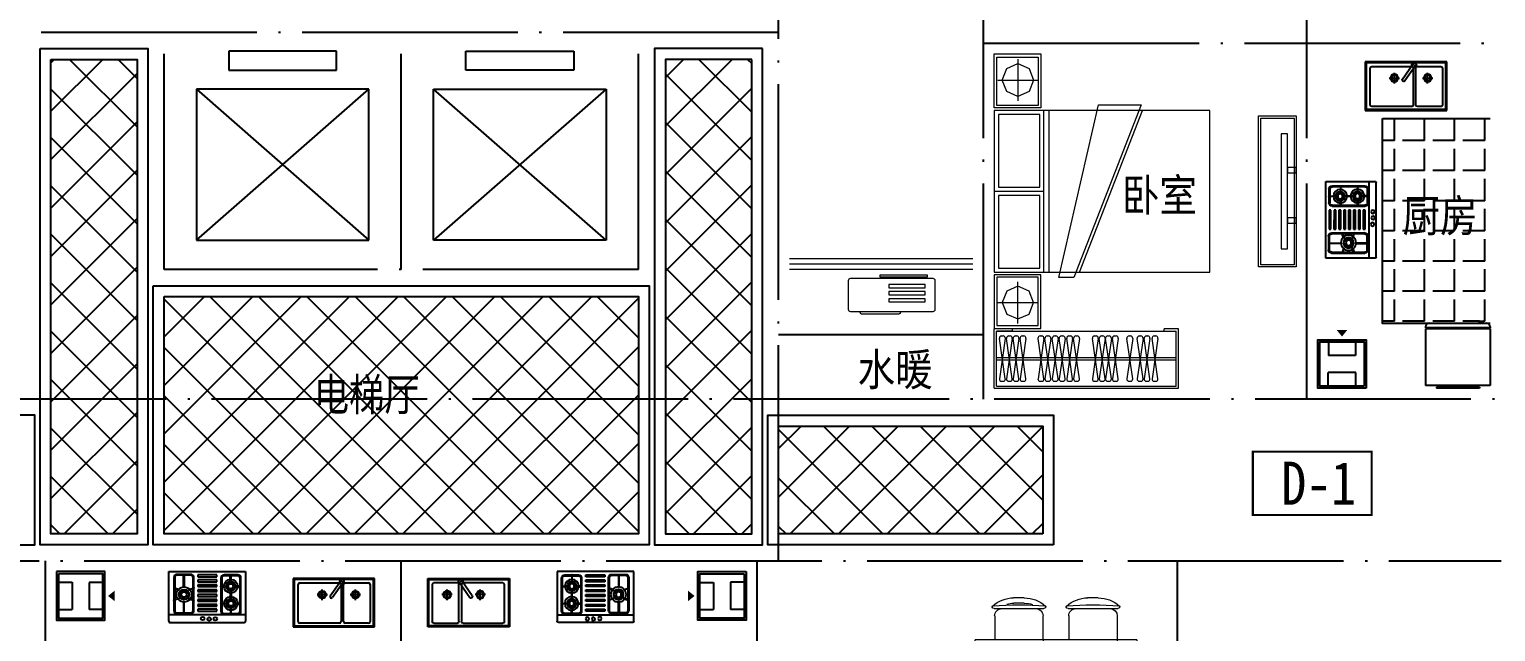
# Model space of a CAD drawing. Extents: x 534658 to 605938, y 555793 to 606193.
# Drawn here: x 563358 to 576958, y 581012 to 586596 of the extents above; entities that cross this region are included whole.
import ezdxf
from ezdxf.enums import TextEntityAlignment as Align

# ---------------------------------------------------------------- set-up
doc = ezdxf.new("R2010")
doc.units = 0
doc.header["$LTSCALE"] = 1000
doc.header["$MEASUREMENT"] = 0
doc.linetypes.add('DASH', pattern=[0.35, 0.25, -0.1])
doc.linetypes.add('DOTE', pattern=[2.42, 2, -0.2, 0.02, -0.2])
for name, color, linetype in [('0_厨卫', 154, 'Continuous'), ('0_铺地填充', 251, 'Continuous'), ('DOTE', 1, 'Continuous'), ('PUB_TEXT', 7, 'Continuous'), ('STAIR', 2, 'Continuous')]:
    doc.layers.add(name, color=color, linetype=linetype)
for name, color, linetype, lineweight in [('0_家具', 31, 'Continuous', 9), ('0_栏杆', 163, 'Continuous', 5), ('0_看线', 180, 'Continuous', 9), ('0_空调', 31, 'Continuous', 9)]:
    doc.layers.add(name, color=color, linetype=linetype, lineweight=lineweight)
doc.styles.add('黑体', font='SIMHEI.TTF', dxfattribs={"width": 0.8})
pattern_1 = [(45, (-702331, 440684.17), (-224.5064, 224.5064), []), (135, (-702331, 440684.17), (-224.5064, -224.5064), [])]

# ---------------------------------------------------------------- blocks, each defined once
blk = doc.blocks.new('A$C31C75FCC')
at = {"layer": '0_厨卫'}
for p, q in [((162, 500), (289, 500)), ((289, 250), (289, 500)), ((445, 248), (445, 502)), ((572, 502), (445, 502)), ((162, 250), (289, 250)), ((572, 248), (445, 248))]:
    blk.add_line(p, q, dxfattribs=at)
for points in [[(592, 150), (592, 600), (142, 600), (142, 150)], [(592, 150), (592, 600), (142, 600), (142, 150)], [(572, 170), (572, 580), (162, 580), (162, 170)], [(572, 170), (572, 580), (162, 580), (162, 170)]]:
    blk.add_lwpolyline(points, close=True, dxfattribs=at)
blk.add_lwpolyline([(50, 375, 100, 0, 0), (112, 375, 0, 0, 0)], format="xyseb", dxfattribs=at)
blk.add_lwpolyline([(50, 375, 100, 0, 0), (112, 375, 0, 0, 0)], format="xyseb", dxfattribs=at)
blk = doc.blocks.new('A$C297C7F09')
at = {"layer": '0_厨卫'}
for p, q in [((0, 0), (0, 712)), ((0, 712), (460, 712)), ((401, 712), (401, 0)), ((470, 10), (470, 702)), ((28, 571), (28, 576)), ((28, 576), (103, 576)), ((103, 571), (28, 571)), ((30, 640), (30, 514)), ((38, 640), (38, 514)), ((366, 670), (60, 670)), ((366, 662), (60, 662)), ((103, 576), (103, 571)), ((136, 670), (136, 610)), ((141, 670), (136, 670)), ((136, 610), (141, 610)), ((141, 610), (141, 670)), ((167, 573), (167, 578)), ((167, 578), (262, 578)), ((262, 573), (167, 573)), ((262, 578), (262, 573)), ((294, 670), (294, 610)), ((299, 670), (294, 670)), ((294, 610), (299, 610)), ((299, 610), (299, 670)), ((398, 579), (325, 579)), ((325, 579), (325, 574)), ((325, 574), (398, 574)), ((388, 514), (388, 640)), ((396, 514), (396, 640)), ((398, 574), (398, 579)), ((31, 445), (31, 269)), ((48, 445), (31, 445)), ((48, 269), (48, 445)), ((60, 492), (366, 492)), ((60, 484), (366, 484)), ((77, 445), (77, 269)), ((93, 445), (77, 445)), ((93, 269), (93, 445)), ((122, 445), (122, 269)), ((139, 445), (122, 445)), ((136, 484), (136, 544)), ((136, 544), (141, 544)), ((141, 484), (136, 484)), ((139, 269), (139, 445)), ((141, 544), (141, 484)), ((167, 445), (167, 269)), ((184, 445), (167, 445)), ((184, 269), (184, 445)), ((213, 445), (213, 269)), ((229, 445), (213, 445)), ((229, 269), (229, 445)), ((258, 445), (258, 269)), ((275, 445), (258, 445)), ((275, 269), (275, 445)), ((294, 484), (294, 544)), ((294, 544), (299, 544)), ((299, 484), (294, 484)), ((299, 544), (299, 484)), ((303, 445), (303, 269)), ((320, 445), (303, 445)), ((320, 269), (320, 445)), ((349, 445), (349, 269)), ((365, 445), (349, 445)), ((365, 269), (365, 445)), ((25, 204), (25, 78)), ((28, 137), (28, 142)), ((28, 142), (145, 142)), ((145, 137), (28, 137)), ((31, 269), (48, 269)), ((33, 204), (33, 78)), ((361, 234), (55, 234)), ((361, 226), (55, 226)), ((77, 269), (93, 269)), ((122, 269), (139, 269)), ((145, 142), (145, 137)), ((151, 234), (156, 235)), ((167, 185), (151, 234)), ((156, 235), (172, 186)), ((167, 269), (184, 269)), ((172, 186), (167, 185)), ((213, 269), (229, 269)), ((261, 235), (245, 186)), ((245, 186), (250, 185)), ((250, 185), (266, 234)), ((258, 269), (275, 269)), ((266, 234), (261, 235)), ((389, 142), (271, 142)), ((271, 142), (271, 137)), ((271, 137), (389, 137)), ((303, 269), (320, 269)), ((349, 269), (365, 269)), ((383, 78), (383, 204)), ((389, 137), (389, 142)), ((391, 78), (391, 204)), ((460, 0), (0, 0)), ((55, 56), (361, 56)), ((55, 48), (361, 48)), ((167, 97), (151, 48)), ((151, 48), (156, 47)), ((156, 47), (172, 96)), ((172, 96), (167, 97)), ((245, 96), (250, 97)), ((261, 47), (245, 96)), ((250, 97), (266, 48)), ((266, 48), (261, 47))]:
    blk.add_line(p, q, dxfattribs=at)
for centre, radius in [((135, 575), 63.7), ((135, 575), 43), ((135, 575), 38), ((135, 575), 23), ((295, 577), 63.7), ((295, 577), 43), ((295, 577), 38), ((295, 577), 23), ((437, 432), 16.2), ((434, 315), 16.2), ((439, 375), 16.2), ((212, 142), 70.1), ((212, 142), 47.3), ((212, 142), 41.8), ((212, 142), 25.3)]:
    blk.add_circle(centre, radius, dxfattribs=at)
for centre, radius, start, end in [((460, 702), 10, 359.961, 90), ((60, 640), 30, 90, 180), ((60, 640), 22, 90, 180), ((366, 640), 30, 0, 90), ((366, 640), 22, 0, 90), ((60, 514), 30, 180, 270), ((60, 514), 22, 180, 270), ((366, 514), 30, 270, 0), ((366, 514), 22, 270, 0), ((55, 204), 30, 90, 180), ((55, 204), 22, 90, 180), ((361, 204), 30, 0, 90), ((361, 204), 22, 0, 90), ((55, 78), 30, 180, 270), ((55, 78), 22, 180, 270), ((361, 78), 30, 270, 0), ((361, 78), 22, 270, 0), ((460, 10), 10, 270, 359.961)]:
    blk.add_arc(centre, radius, start, end, dxfattribs=at)
blk = doc.blocks.new('A$C7FE36145')
at = {"layer": '0_厨卫'}
for p, q in [((0, 450), (0, 0)), ((757, 450), (0, 450)), ((10, 440), (10, 10)), ((747, 440), (10, 440)), ((62, 408), (431, 408)), ((345, 288), (442, 427)), ((464, 411), (367, 273)), ((442, 427), (464, 411)), ((484, 408), (701, 408)), ((747, 10), (747, 440)), ((757, 0), (757, 450)), ((47, 50), (47, 393)), ((223, 300), (319, 300)), ((271, 248), (271, 348)), ((446, 393), (446, 50)), ((469, 50), (469, 393)), ((531, 300), (627, 300)), ((579, 248), (579, 348)), ((716, 393), (716, 50)), ((10, 10), (747, 10)), ((431, 35), (62, 35)), ((701, 35), (484, 35)), ((0, 0), (757, 0))]:
    blk.add_line(p, q, dxfattribs=at)
for centre, radius in [((271, 300), 36.1), ((271, 300), 27.1), ((579, 300), 36.1), ((579, 300), 27.1)]:
    blk.add_circle(centre, radius, dxfattribs=at)
for centre, radius, start, end in [((62, 393), 15, 90, 180), ((453, 419), 21.7, 272.6647, 197.3932), ((431, 393), 15, 360, 90), ((484, 393), 15, 90, 180), ((701, 393), 15, 360, 90), ((356, 281), 13.3, 145.029, 325.029), ((62, 50), 15, 180, 270), ((431, 50), 15, 270, 360), ((484, 50), 15, 180, 270), ((701, 50), 15, 270, 360)]:
    blk.add_arc(centre, radius, start, end, dxfattribs=at)
blk = doc.blocks.new('A$C1BE601A8')
for p, q in [((0, 0), (0, 450)), ((0, 450), (757, 450)), ((10, 10), (10, 440)), ((10, 440), (747, 440)), ((273, 408), (56, 408)), ((315, 427), (293, 411)), ((293, 411), (390, 273)), ((412, 288), (315, 427)), ((695, 408), (326, 408)), ((747, 440), (747, 10)), ((757, 450), (757, 0)), ((41, 393), (41, 50)), ((226, 300), (130, 300)), ((178, 248), (178, 348)), ((288, 50), (288, 393)), ((311, 393), (311, 50)), ((534, 300), (438, 300)), ((486, 248), (486, 348)), ((710, 50), (710, 393)), ((757, 0), (0, 0)), ((747, 10), (10, 10)), ((56, 35), (273, 35)), ((326, 35), (695, 35))]:
    blk.add_line(p, q)
for centre, radius in [((178, 300), 36.1), ((178, 300), 27.1), ((486, 300), 36.1), ((486, 300), 27.1)]:
    blk.add_circle(centre, radius)
for centre, radius, start, end in [((56, 393), 15, 90, 180), ((273, 393), 15, 0, 90), ((304, 419), 21.7, 342.6068, 267.3353), ((326, 393), 15, 90, 180), ((695, 393), 15, 0, 90), ((401, 281), 13.3, 214.971, 34.971), ((56, 50), 15, 180, 270), ((273, 50), 15, 270, 0), ((326, 50), 15, 180, 270), ((695, 50), 15, 270, 0)]:
    blk.add_arc(centre, radius, start, end)
blk = doc.blocks.new('ddfdf')
at = {"layer": '0_厨卫'}
for p, q in [((15801, -30110), (15801, -30822)), ((16260, -30111), (15801, -30110)), ((16270, -30121), (16270, -30812)), ((15801, -30822), (16260, -30822))]:
    blk.add_line(p, q, dxfattribs=at)
at = {"layer": '0_厨卫', "color": 251}
for p, q in [((15826, -30314), (15826, -30189)), ((15834, -30314), (15834, -30189)), ((15856, -30159), (16163, -30159)), ((15856, -30167), (16163, -30167)), ((15952, -30159), (15957, -30157)), ((15968, -30208), (15952, -30159)), ((15957, -30157), (15973, -30206)), ((16062, -30157), (16046, -30206)), ((16051, -30208), (16067, -30159)), ((16067, -30159), (16062, -30157)), ((16185, -30189), (16185, -30315)), ((16193, -30189), (16193, -30315)), ((16201, -30822), (16202, -30111)), ((15829, -30248), (15829, -30252)), ((15947, -30248), (15829, -30248)), ((15829, -30252), (15947, -30252)), ((15947, -30252), (15947, -30248)), ((15968, -30295), (15952, -30344)), ((15957, -30346), (15973, -30297)), ((15973, -30206), (15968, -30208)), ((15973, -30297), (15968, -30295)), ((16046, -30206), (16051, -30208)), ((16046, -30297), (16051, -30295)), ((16062, -30346), (16046, -30297)), ((16051, -30295), (16067, -30344)), ((16072, -30252), (16072, -30248)), ((16072, -30248), (16190, -30248)), ((16190, -30253), (16072, -30252)), ((16190, -30248), (16190, -30253)), ((15832, -30556), (15832, -30379)), ((15832, -30379), (15849, -30379)), ((15849, -30379), (15849, -30556)), ((16163, -30337), (15856, -30336)), ((16163, -30345), (15856, -30344)), ((15878, -30556), (15878, -30380)), ((15878, -30380), (15894, -30380)), ((15894, -30380), (15894, -30556)), ((15923, -30556), (15923, -30380)), ((15923, -30380), (15940, -30380)), ((15940, -30380), (15940, -30556)), ((15952, -30344), (15957, -30346)), ((15968, -30556), (15968, -30380)), ((15968, -30380), (15985, -30380)), ((15985, -30380), (15985, -30556)), ((16014, -30556), (16014, -30380)), ((16014, -30380), (16030, -30380)), ((16030, -30380), (16030, -30556)), ((16059, -30556), (16059, -30380)), ((16059, -30380), (16076, -30380)), ((16067, -30344), (16062, -30346)), ((16076, -30380), (16076, -30556)), ((16104, -30556), (16104, -30380)), ((16104, -30380), (16121, -30380)), ((16121, -30380), (16121, -30556)), ((16150, -30556), (16150, -30380)), ((16150, -30380), (16166, -30380)), ((16166, -30380), (16166, -30556)), ((15849, -30556), (15832, -30556)), ((15861, -30594), (16167, -30595)), ((15894, -30556), (15878, -30556)), ((15940, -30556), (15923, -30556)), ((15937, -30595), (15937, -30654)), ((15942, -30595), (15937, -30595)), ((15942, -30654), (15942, -30595)), ((15985, -30556), (15968, -30556)), ((16030, -30556), (16014, -30556)), ((16076, -30556), (16059, -30556)), ((16095, -30595), (16095, -30654)), ((16099, -30595), (16095, -30595)), ((16099, -30654), (16099, -30595)), ((16121, -30556), (16104, -30556)), ((16166, -30556), (16150, -30556)), ((15829, -30682), (15829, -30686)), ((15904, -30682), (15829, -30682)), ((15829, -30686), (15904, -30686)), ((15831, -30750), (15831, -30624)), ((15839, -30750), (15839, -30624)), ((15861, -30602), (16167, -30603)), ((15904, -30686), (15904, -30682)), ((15937, -30654), (15942, -30654)), ((15937, -30780), (15937, -30720)), ((15937, -30720), (15942, -30720)), ((15942, -30720), (15942, -30780)), ((15968, -30684), (15968, -30688)), ((16063, -30684), (15968, -30684)), ((15968, -30688), (16063, -30688)), ((16063, -30688), (16063, -30684)), ((16095, -30654), (16099, -30654)), ((16095, -30780), (16095, -30720)), ((16095, -30720), (16099, -30720)), ((16099, -30720), (16099, -30780)), ((16126, -30690), (16126, -30685)), ((16126, -30685), (16199, -30685)), ((16199, -30690), (16126, -30690)), ((16189, -30625), (16189, -30750)), ((16197, -30625), (16197, -30750)), ((16199, -30685), (16199, -30690)), ((16167, -30772), (15861, -30772)), ((16167, -30780), (15861, -30780)), ((15942, -30780), (15937, -30780)), ((16099, -30780), (16095, -30780))]:
    blk.add_line(p, q, dxfattribs=at)
for centre, radius in [((16013, -30253), 70.1), ((16013, -30253), 47.3), ((16013, -30253), 41.8), ((16013, -30253), 25.3), ((16235, -30426), 16.2), ((16238, -30542), 16.2), ((16240, -30485), 16.2), ((15936, -30685), 63.7), ((15936, -30685), 43), ((15936, -30685), 38), ((15936, -30685), 23), ((16096, -30687), 63.7), ((16096, -30687), 43), ((16096, -30687), 38), ((16096, -30687), 23)]:
    blk.add_circle(centre, radius, dxfattribs=at)
for centre, radius, start, end in [((15856, -30189), 30, 89.961, 179.961), ((15856, -30189), 22, 89.961, 179.961), ((16163, -30189), 30, 359.961, 89.961), ((16163, -30189), 22, 359.961, 89.961), ((15856, -30314), 30, 179.961, 269.961), ((15856, -30314), 22, 179.961, 269.961), ((16163, -30315), 30, 269.961, 359.961), ((16163, -30315), 22, 269.961, 359.961), ((15861, -30624), 30, 89.961, 179.961), ((16167, -30625), 30, 359.961, 89.961), ((15861, -30624), 22, 89.961, 179.961), ((16167, -30625), 22, 359.961, 89.961), ((15861, -30750), 30, 179.961, 269.961), ((15861, -30750), 22, 179.961, 269.961), ((16167, -30750), 30, 269.961, 359.961), ((16167, -30750), 22, 269.961, 359.961)]:
    blk.add_arc(centre, radius, start, end, dxfattribs=at)
at = {"layer": '0_厨卫'}
for centre, start, end in [((16260, -30121), 0, 89.961), ((16260, -30812), 269.961, 0)]:
    blk.add_arc(centre, 10, start, end, dxfattribs=at)
blk = doc.blocks.new('A$C2C511B21')
at = {"layer": '0_厨卫'}
for p, q in [((0, 649), (0, 685)), ((22, 685), (0, 685)), ((22, 718), (22, 182)), ((53, 750), (62, 750)), ((62, 750), (62, 150)), ((62, 744), (72, 744)), ((72, 750), (597, 750)), ((72, 750), (72, 150)), ((597, 750), (597, 150)), ((22, 649), (0, 649)), ((613, 650), (613, 252)), ((613, 650), (623, 650)), ((623, 650), (623, 252)), ((53, 150), (62, 150)), ((62, 156), (72, 156)), ((72, 150), (597, 150)), ((613, 252), (623, 252))]:
    blk.add_line(p, q, dxfattribs=at)
for centre, start, end in [((53, 718), 90, 180), ((53, 182), 180, 270)]:
    blk.add_arc(centre, 31.5, start, end, dxfattribs=at)
blk = doc.blocks.new('2362663456')
at = {"layer": '0_家具'}
for p, q in [((-549119, -221794), (-549222, -221839)), ((-549119, -221753), (-549119, -222138)), ((-549015, -221839), (-549119, -221794)), ((-548932, -221946), (-549305, -221946)), ((-549222, -221839), (-549265, -221946)), ((-549265, -221946), (-549222, -222053)), ((-548972, -221946), (-549015, -221839)), ((-549015, -222053), (-548972, -221946)), ((-549222, -222053), (-549119, -222097)), ((-549119, -222097), (-549015, -222053)), ((-549868, -222176), (-550261, -222176)), ((-550261, -222176), (-549639, -223778)), ((-549499, -223778), (-549868, -222176)), ((-550900, -222227), (-548900, -222227)), ((-550900, -223727), (-550900, -222227)), ((-549690, -223727), (-550274, -222227)), ((-549410, -223727), (-549410, -222227)), ((-549360, -223727), (-549360, -222227)), ((-549321, -222265), (-548938, -222265)), ((-549321, -222939), (-549321, -222265)), ((-548938, -222265), (-548938, -222939)), ((-548900, -222227), (-548900, -223727)), ((-548900, -222977), (-549360, -222977)), ((-548938, -222939), (-549321, -222939)), ((-549321, -223015), (-548938, -223015)), ((-549321, -223689), (-549321, -223015)), ((-548938, -223015), (-548938, -223689)), ((-548938, -223689), (-549321, -223689)), ((-548900, -223727), (-550900, -223727)), ((-549639, -223778), (-549499, -223778)), ((-549119, -224202), (-549119, -223816)), ((-549265, -224009), (-549222, -223902)), ((-549222, -223902), (-549119, -223858)), ((-549119, -223858), (-549015, -223902)), ((-549015, -223902), (-548972, -224009)), ((-548932, -224009), (-549305, -224009)), ((-549222, -224116), (-549265, -224009)), ((-549119, -224160), (-549222, -224116)), ((-549015, -224116), (-549119, -224160)), ((-548972, -224009), (-549015, -224116))]:
    blk.add_line(p, q, dxfattribs=at)
for points in [[(-549306, -222204), (-548900, -222204), (-548900, -221704), (-549332, -221704), (-549332, -222204)], [(-549306, -223751), (-548900, -223751), (-548900, -224251), (-549332, -224251), (-549332, -223751)]]:
    blk.add_lwpolyline(points, close=True, dxfattribs=at)
at = {"layer": '0_家具', "color": 8}
for points in [[(-549306, -222181), (-548924, -222181), (-548924, -221734), (-549306, -221734)], [(-549306, -223774), (-548924, -223774), (-548924, -224221), (-549306, -224221)]]:
    blk.add_lwpolyline(points, close=True, dxfattribs=at)
blk = doc.blocks.new('ytjhgkj')
at = {"layer": '0_家具', "ltscale": 0.5}
blk.add_lwpolyline([(34949, 26116), (34599, 26116), (34599, 27516), (34949, 27516)], close=True, dxfattribs=at)
at = {"layer": '0_家具', "color": 251, "ltscale": 40}
for points in [[(34929, 26136), (34619, 26136), (34619, 27496), (34929, 27496)], [(34739, 27349), (34681, 27349), (34681, 26283), (34739, 26283)], [(34681, 27110), (34599, 27110), (34599, 27062), (34681, 27062)], [(34681, 26644), (34599, 26644), (34599, 26596), (34681, 26596)]]:
    blk.add_lwpolyline(points, close=True, dxfattribs=at)
blk = doc.blocks.new('A$C0FD84BE6')
at = {"layer": '0_空调', "color": 8}
for p, q in [((320, 10), (320, 20)), ((693, 20), (693, 10)), ((683, 0), (330, 0))]:
    blk.add_line(p, q, dxfattribs=at)
at = {"layer": '0_空调'}
blk.add_lwpolyline([(20, 20), (780, 20, 0.414214), (800, 40), (800, 310, 0.414214), (780, 330), (20, 330, 0.414214), (0, 310), (0, 40, 0.414214)], format="xyb", close=True, dxfattribs=at)
at = {"layer": '0_空调', "color": 8}
for points in [[(69, 359), (509, 359), (509, 344), (69, 344)], [(90, 272), (426, 272), (426, 243), (90, 243)], [(90, 206), (426, 206), (426, 177), (90, 177)], [(90, 140), (426, 140), (426, 111), (90, 111)]]:
    blk.add_lwpolyline(points, close=True, dxfattribs=at)
for centre, start, end in [((330, 10), 180, 270), ((683, 10), 270, 0)]:
    blk.add_arc(centre, 10, start, end, dxfattribs=at)
blk = doc.blocks.new('z03.')
at = {"layer": '0_家具'}
for p, q in [((375, 0), (-375, 0)), ((-375, -1500), (-375, 0)), ((375, 0), (375, -1500)), ((-661, -177), (-661, -637)), ((-375, -182), (-594, -182)), ((596, -182), (371, -182)), ((663, -637), (663, -177)), ((-761, -357), (-761, -456)), ((763, -357), (763, -456)), ((-594, -632), (-375, -632)), ((596, -632), (375, -632)), ((-661, -863), (-661, -1323)), ((-375, -868), (-594, -868)), ((375, -868), (596, -868)), ((663, -1323), (663, -863)), ((-761, -1044), (-761, -1143)), ((713, -1044), (713, -1142)), ((763, -1044), (763, -1143)), ((-594, -1318), (-375, -1318)), ((596, -1318), (375, -1318)), ((-375, -1500), (375, -1500))]:
    blk.add_line(p, q, dxfattribs=at)
at = {"layer": '0_家具', "color": 8, "linetype": 'DASH', "ltscale": 0.1}
for p, q in [((-325, -1450), (-325, -50)), ((-325, -50), (325, -50)), ((325, -50), (325, -1450)), ((-301, -249), (-301, -564)), ((303, -564), (303, -249)), ((-301, -936), (-301, -1251)), ((303, -1251), (303, -936)), ((325, -1450), (-325, -1450))]:
    blk.add_line(p, q, dxfattribs=at)
at = {"layer": '0_家具'}
for centre, radius, start, end in [((-471, -357), 290, 137.5083, 180), ((2017, -407), 2713, 174.8023, 185.1977), ((-677, -168), 10.4, 69.0951, 137.5083), ((-680, -176), 19.1, 358.2349, 69.0951), ((-594, -249), 67.5, 90, 180), ((596, -249), 67.5, 0, 90), ((683, -176), 19.1, 110.9049, 181.7651), ((680, -168), 10.4, 42.4917, 110.9049), ((473, -357), 290, 0, 42.4917), ((-2014, -407), 2713, 354.8023, 5.1977), ((-446, -446), 316, 181.7651, 220.7265), ((448, -446), 316, 319.2735, 358.2349), ((-677, -646), 10, 220.7265, 292.67), ((-681, -637), 20, 292.67, 0), ((-594, -564), 67.5, 180, 270), ((596, -564), 67.5, 270, 0), ((683, -637), 20, 180, 247.33), ((680, -646), 10, 247.33, 319.2735), ((-471, -1044), 290, 137.5083, 180), ((2017, -1093), 2713, 174.8023, 185.1977), ((-677, -855), 10.4, 69.0951, 137.5083), ((-680, -863), 19.1, 358.2349, 69.0951), ((-594, -936), 67.5, 90, 180), ((596, -936), 67.5, 0, 90), ((683, -863), 19.1, 110.9049, 181.7651), ((680, -855), 10.4, 42.4917, 110.9049), ((473, -1044), 290, 0, 42.4917), ((-2014, -1093), 2713, 354.8023, 5.1977), ((473, -1044), 240, 0, 18.2557), ((-446, -1133), 316, 181.7651, 220.7265), ((448, -1133), 316, 319.2735, 358.2349), ((448, -1133), 266, 344.4494, 358.0759), ((-677, -1333), 10, 220.7265, 292.67), ((-681, -1323), 20, 292.67, 0), ((-594, -1251), 67.5, 180, 270), ((596, -1251), 67.5, 270, 0), ((683, -1323), 20, 180, 247.33), ((680, -1333), 10, 247.33, 319.2735)]:
    blk.add_arc(centre, radius, start, end, dxfattribs=at)
at = {"layer": '0_家具', "color": 8, "linetype": 'DASH', "ltscale": 0.1}
for centre, start, end in [((-369, -249), 0, 90), ((371, -249), 90, 180), ((-369, -564), 270, 0), ((371, -564), 180, 270), ((-369, -936), 0, 90), ((371, -936), 90, 180), ((-369, -1251), 270, 0), ((371, -1251), 180, 270)]:
    blk.add_arc(centre, 67.5, start, end, dxfattribs=at)

msp = doc.modelspace()

# ---------------------------------------------------------------- hatches: boundary and pattern name
at = {"layer": '0_铺地填充'}
h = msp.add_hatch(dxfattribs=at)
h.set_pattern_fill('NET', color=256, scale=100, angle=45, style=0)
h.set_pattern_definition(pattern_1)
h.paths.add_polyline_path([(563558, 586318), (564358, 586318), (564358, 581918), (563558, 581918)])
h = msp.add_hatch(dxfattribs=at)
h.set_pattern_fill('NET', color=256, scale=100, angle=45, style=0)
h.set_pattern_definition(pattern_1)
h.paths.add_polyline_path([(570058, 586318), (569258, 586318), (569258, 581918), (570058, 581918)])
h = msp.add_hatch(dxfattribs=at)
h.set_pattern_fill('ANGLE,_O', color=256, scale=80)
h.set_pattern_definition([(180, (2481526.7, 724986.17), (0, 279.4), [203.2, -76.2]), (90, (2481526.7, 724986.17), (279.4, 2e-14), [203.2, -76.2])])
h.paths.add_polyline_path([(576897, 584578), (575963, 584578), (575963, 585165), (576897, 585165)], flags=24)
edge = h.paths.add_edge_path()
edge.add_line((576908, 585768), (575908, 585768))
edge.add_line((575908, 585768), (575908, 583868))
edge.add_line((575908, 583868), (576329, 583868))
edge.add_arc((576340, 583838), 31.5, 90, 109.2677, ccw=False)
edge.add_line((576340, 583870), (576807, 583870))
edge.add_line((576807, 583870), (576807, 583892))
edge.add_line((576807, 583892), (576844, 583892))
edge.add_line((576844, 583892), (576844, 583870))
edge.add_line((576844, 583870), (576877, 583870))
edge.add_arc((576877, 583838), 31.5, 70.7323, 90, ccw=False)
edge.add_line((576887, 583868), (576908, 583868))
edge.add_line((576908, 583868), (576908, 585768))
h = msp.add_hatch(dxfattribs=at)
h.set_pattern_fill('NET', color=256, scale=100, angle=45, style=0)
h.set_pattern_definition(pattern_1)
h.paths.add_polyline_path([(564608, 584118), (569008, 584118), (569008, 581918), (564608, 581918)])
h = msp.add_hatch(dxfattribs=at)
h.set_pattern_fill('NET', color=256, scale=100, angle=45, style=0)
h.set_pattern_definition(pattern_1)
h.paths.add_polyline_path([(572758, 581918), (570308, 581918), (570308, 582918), (572758, 582918)])

# ---------------------------------------------------------------- linework, layer by layer
at = {"layer": '0_厨卫'}
msp.add_line((575908, 585768), (576908, 585768), dxfattribs=at)
msp.add_lwpolyline([(576908, 583868), (575908, 583868), (575908, 585768)], dxfattribs=at)
at = {"layer": '0_家具'}
for p, q in [((572478, 583818), (572308, 583818)), ((572308, 583268), (572308, 583818)), ((572478, 583798), (572328, 583798)), ((572328, 583288), (572328, 583798)), ((572328, 583798), (573995, 583798)), ((572478, 583798), (572478, 583818)), ((574015, 583818), (573885, 583818)), ((573885, 583798), (573885, 583818)), ((573995, 583288), (573995, 583798)), ((574015, 583268), (574015, 583818)), ((572308, 583268), (574015, 583268)), ((572328, 583288), (573995, 583288))]:
    msp.add_line(p, q, dxfattribs=at)
at = {"layer": '0_家具', "color": 8}
for p, q in [((572410, 583730), (572356, 583356)), ((572410, 583356), (572356, 583730)), ((572376, 583753), (572391, 583753)), ((572475, 583730), (572421, 583356)), ((572475, 583356), (572421, 583730)), ((572441, 583753), (572455, 583753)), ((572537, 583730), (572483, 583356)), ((572537, 583356), (572483, 583730)), ((572503, 583753), (572517, 583753)), ((572601, 583730), (572547, 583356)), ((572601, 583356), (572547, 583730)), ((572567, 583753), (572582, 583753)), ((572768, 583730), (572714, 583356)), ((572768, 583356), (572714, 583730)), ((572733, 583753), (572748, 583753)), ((572832, 583730), (572778, 583356)), ((572832, 583356), (572778, 583730)), ((572798, 583753), (572812, 583753)), ((572900, 583730), (572846, 583356)), ((572900, 583356), (572846, 583730)), ((572866, 583753), (572880, 583753)), ((572965, 583730), (572911, 583356)), ((572965, 583356), (572911, 583730)), ((572930, 583753), (572945, 583753)), ((573034, 583730), (572980, 583356)), ((573034, 583356), (572980, 583730)), ((573000, 583753), (573014, 583753)), ((573098, 583730), (573044, 583356)), ((573098, 583356), (573044, 583730)), ((573064, 583753), (573078, 583753)), ((573272, 583730), (573218, 583356)), ((573272, 583356), (573218, 583730)), ((573238, 583753), (573252, 583753)), ((573336, 583730), (573282, 583356)), ((573336, 583356), (573282, 583730)), ((573302, 583753), (573316, 583753)), ((573394, 583730), (573340, 583356)), ((573394, 583356), (573340, 583730)), ((573360, 583753), (573374, 583753)), ((573458, 583730), (573404, 583356)), ((573458, 583356), (573404, 583730)), ((573424, 583753), (573438, 583753)), ((573592, 583730), (573538, 583356)), ((573592, 583356), (573538, 583730)), ((573558, 583753), (573572, 583753)), ((573688, 583730), (573634, 583356)), ((573688, 583356), (573634, 583730)), ((573653, 583753), (573668, 583753)), ((573752, 583730), (573698, 583356)), ((573752, 583356), (573698, 583730)), ((573718, 583753), (573732, 583753)), ((573826, 583730), (573772, 583356)), ((573826, 583356), (573772, 583730)), ((573791, 583753), (573806, 583753)), ((572328, 583553), (573995, 583553)), ((572328, 583533), (573995, 583533)), ((572376, 583333), (572391, 583333)), ((572441, 583333), (572455, 583333)), ((572503, 583333), (572517, 583333)), ((572567, 583333), (572582, 583333)), ((572733, 583333), (572748, 583333)), ((572798, 583333), (572812, 583333)), ((572866, 583333), (572880, 583333)), ((572930, 583333), (572945, 583333)), ((573000, 583333), (573014, 583333)), ((573064, 583333), (573078, 583333)), ((573238, 583333), (573252, 583333)), ((573302, 583333), (573316, 583333)), ((573360, 583333), (573374, 583333)), ((573424, 583333), (573438, 583333)), ((573558, 583333), (573572, 583333)), ((573653, 583333), (573668, 583333)), ((573718, 583333), (573732, 583333)), ((573791, 583333), (573806, 583333))]:
    msp.add_line(p, q, dxfattribs=at)
for centre, start, end in [((572376, 583733), 90, 187.5946), ((572391, 583733), 352.4054, 90), ((572441, 583733), 90, 187.5946), ((572455, 583733), 352.4054, 90), ((572503, 583733), 90, 187.5946), ((572517, 583733), 352.4054, 90), ((572567, 583733), 90, 187.5946), ((572582, 583733), 352.4054, 90), ((572733, 583733), 90, 187.5946), ((572748, 583733), 352.4054, 90), ((572798, 583733), 90, 187.5946), ((572812, 583733), 352.4054, 90), ((572866, 583733), 90, 187.5946), ((572880, 583733), 352.4054, 90), ((572930, 583733), 90, 187.5946), ((572945, 583733), 352.4054, 90), ((573000, 583733), 90, 187.5946), ((573014, 583733), 352.4054, 90), ((573064, 583733), 90, 187.5946), ((573078, 583733), 352.4054, 90), ((573238, 583733), 90, 187.5946), ((573252, 583733), 352.4054, 90), ((573302, 583733), 90, 187.5946), ((573316, 583733), 352.4054, 90), ((573360, 583733), 90, 187.5946), ((573374, 583733), 352.4054, 90), ((573424, 583733), 90, 187.5946), ((573438, 583733), 352.4054, 90), ((573558, 583733), 90, 187.5946), ((573572, 583733), 352.4054, 90), ((573653, 583733), 90, 187.5946), ((573668, 583733), 352.4054, 90), ((573718, 583733), 90, 187.5946), ((573732, 583733), 352.4054, 90), ((573791, 583733), 90, 187.5946), ((573806, 583733), 352.4054, 90), ((572376, 583353), 172.4054, 270), ((572391, 583353), 270, 7.5946), ((572441, 583353), 172.4054, 270), ((572455, 583353), 270, 7.5946), ((572503, 583353), 172.4054, 270), ((572517, 583353), 270, 7.5946), ((572567, 583353), 172.4054, 270), ((572582, 583353), 270, 7.5946), ((572733, 583353), 172.4054, 270), ((572748, 583353), 270, 7.5946), ((572798, 583353), 172.4054, 270), ((572812, 583353), 270, 7.5946), ((572866, 583353), 172.4054, 270), ((572880, 583353), 270, 7.5946), ((572930, 583353), 172.4054, 270), ((572945, 583353), 270, 7.5946), ((573000, 583353), 172.4054, 270), ((573014, 583353), 270, 7.5946), ((573064, 583353), 172.4054, 270), ((573078, 583353), 270, 7.5946), ((573238, 583353), 172.4054, 270), ((573252, 583353), 270, 7.5946), ((573302, 583353), 172.4054, 270), ((573316, 583353), 270, 7.5946), ((573360, 583353), 172.4054, 270), ((573374, 583353), 270, 7.5946), ((573424, 583353), 172.4054, 270), ((573438, 583353), 270, 7.5946), ((573558, 583353), 172.4054, 270), ((573572, 583353), 270, 7.5946), ((573653, 583353), 172.4054, 270), ((573668, 583353), 270, 7.5946), ((573718, 583353), 172.4054, 270), ((573732, 583353), 270, 7.5946), ((573791, 583353), 172.4054, 270), ((573806, 583353), 270, 7.5946)]:
    msp.add_arc(centre, 20, start, end, dxfattribs=at)
at = {"layer": '0_栏杆'}
for p, q in [((572108, 584418), (570408, 584418)), ((572108, 584368), (570408, 584368))]:
    msp.add_line(p, q, dxfattribs=at)
at = {"layer": '0_看线'}
msp.add_line((572108, 584468), (570408, 584468), dxfattribs=at)
at = {"layer": '0_铺地填充'}
for points in [[(563458, 586418), (564458, 586418), (564458, 581818), (563458, 581818)], [(563558, 586318), (564358, 586318), (564358, 581918), (563558, 581918)], [(570158, 586418), (569158, 586418), (569158, 581818), (570158, 581818)], [(570058, 586318), (569258, 586318), (569258, 581918), (570058, 581918)], [(564508, 584218), (569108, 584218), (569108, 581818), (564508, 581818)], [(564608, 584118), (569008, 584118), (569008, 581918), (564608, 581918)], [(560758, 581818), (563408, 581818), (563408, 583018), (560758, 583018)], [(572858, 581818), (570208, 581818), (570208, 583018), (572858, 583018)], [(572758, 581918), (570308, 581918), (570308, 582918), (572758, 582918)]]:
    msp.add_lwpolyline(points, close=True, dxfattribs=at)
at = {"layer": 'DOTE', "linetype": 'DOTE'}
for p, q in [((570308, 581668), (570308, 590848)), ((572208, 583168), (572208, 590848)), ((575208, 583168), (575208, 590848)), ((570308, 586568), (563308, 586568)), ((564608, 584368), (564608, 586568)), ((566808, 584368), (566808, 586568)), ((569008, 584368), (569008, 586568)), ((572208, 586468), (586408, 586468)), ((569008, 584368), (564608, 584368)), ((570308, 583768), (572208, 583768)), ((586408, 583168), (547208, 583168)), ((556608, 581668), (577008, 581668)), ((563508, 578068), (563508, 581668)), ((566808, 570365), (566808, 581668)), ((570108, 578068), (570108, 581668)), ((574008, 577968), (574008, 581668))]:
    msp.add_line(p, q, dxfattribs=at)
at = {"layer": 'PUB_TEXT', "color": 0, "linetype": 'Continuous', "const_width": 20}
msp.add_lwpolyline([(575808, 582680), (574706, 582680), (574706, 582093), (575808, 582093)], close=True, dxfattribs=at)
at = {"layer": 'STAIR'}
for p, q in [((565208, 586393), (565208, 586218)), ((566208, 586393), (565208, 586393)), ((566208, 586218), (566208, 586393)), ((567408, 586218), (567408, 586393)), ((567408, 586393), (568408, 586393)), ((568408, 586393), (568408, 586218)), ((565208, 586218), (566208, 586218)), ((568408, 586218), (567408, 586218)), ((564908, 586043), (564908, 584643)), ((566508, 586043), (564908, 586043)), ((564908, 586043), (566508, 584643)), ((564908, 584643), (566508, 586043)), ((566508, 584643), (566508, 586043)), ((567108, 584643), (567108, 586043)), ((567108, 586043), (568708, 586043)), ((568708, 586043), (567108, 584643)), ((568708, 584643), (567108, 586043)), ((568708, 586043), (568708, 584643)), ((564908, 584643), (566508, 584643)), ((568708, 584643), (567108, 584643))]:
    msp.add_line(p, q, dxfattribs=at)

# ---------------------------------------------------------------- block references
at = {"layer": '0_厨卫', "xscale": -1}
for name, p, rotation in [('A$C1BE601A8', (576505, 585845), 359.9999999466392), ('ddfdf', (559560, 554374), 179.9610390771874), ('A$C31C75FCC', (575908, 583860), 90), ('A$C297C7F09', (568965, 581568), 90), ('A$C31C75FCC', (569416, 581718), 180)]:
    msp.add_blockref(name, p, dxfattribs=dict(at, rotation=rotation))
at = {"layer": '0_厨卫'}
for name, p, rotation in [('A$C2C511B21', (576158, 583892), 270), ('A$C31C75FCC', (564201, 581718), 180), ('A$C297C7F09', (564651, 581568), 270)]:
    msp.add_blockref(name, p, dxfattribs=dict(at, rotation=rotation))
msp.add_blockref('A$C7FE36145', (565804, 581055), dxfattribs=at)
at = {"layer": '0_厨卫', "xscale": -1}
msp.add_blockref('A$C7FE36145', (567812, 581055), dxfattribs=at)
at = {"layer": '0_家具', "xscale": -1}
msp.add_blockref('2362663456', (23408, 808072), dxfattribs=at)
at = {"layer": '0_家具', "rotation": 180}
msp.add_blockref('ytjhgkj', (609708, 611910), dxfattribs=at)
at = {"layer": '0_家具', "xscale": -1, "rotation": 270}
msp.add_blockref('z03.', (573630, 580562), dxfattribs=at)
at = {"layer": '0_空调', "xscale": -1}
msp.add_blockref('A$C0FD84BE6', (571757, 583958), dxfattribs=at)

# ---------------------------------------------------------------- texts
at = {"layer": 'PUB_TEXT', "color": 0, "linetype": 'Continuous', "style": '黑体', "width": 0.85}
for s, height, p in [('卧室', 300, (573840, 584909)), ('厨房', 300, (576443, 584718)), ('水暖', 300, (571388, 583292)), ('D-1', 400, (575317, 582188))]:
    msp.add_text(s, height=height, dxfattribs=at).set_placement(p, align=Align.CENTER)
at = {"layer": 'PUB_TEXT', "style": '黑体', "width": 0.8}
msp.add_text('电梯厅', height=300, dxfattribs=at).set_placement((566487, 583060), align=Align.CENTER)

doc.saveas('drawing.dxf')
